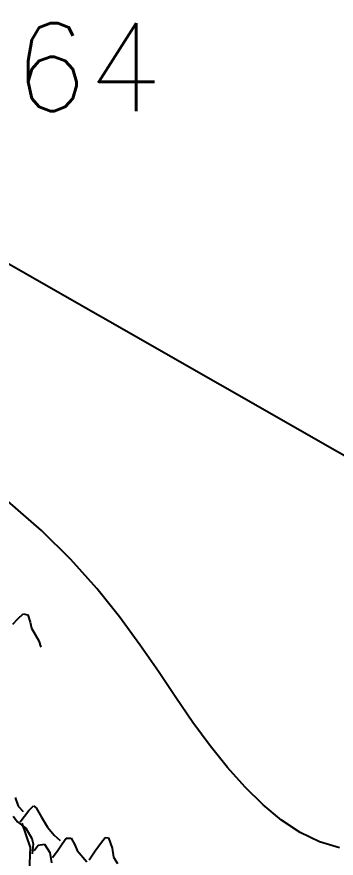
# Model space of a CAD drawing. Extents: x 524954 to 526204, y 9523489 to 9524010.
# Drawn here: x 525209.9 to 525213.54, y 9523693.88 to 9523703.47 of the extents above; entities that cross this region are included whole.
import ezdxf

# ---------------------------------------------------------------- set-up
doc = ezdxf.new("R2010")
doc.units = 0
doc.header["$PDMODE"] = 33
doc.header["$PDSIZE"] = 0.1
doc.linetypes.add('ACAD_ISO12W100', pattern=[21, 12, -3, 0, -3, 0, -3])
for name, color, linetype in [('Arbre', 34, 'ACAD_ISO12W100'), ('Cloture', 7, 'Continuous'), ('CN_01_00', 3, 'Continuous'), ('TopoAlt', 3, 'Continuous'), ('TOPOJIS', 7, 'Continuous')]:
    doc.layers.add(name, color=color, linetype=linetype)
doc.styles.add('Simplex 1.0', font='Simplex.shx', dxfattribs={"width": 0.99, "height": 1})
doc.linetypes.add('LIMITE1', pattern='A,6.35,-2.54,[133,ltypeshp.shx,S=2.54,R=0,X=-2.54,Y=0],-2.54,25.4', length=36.83)

# ---------------------------------------------------------------- blocks, each defined once
blk = doc.blocks.new('TCPOINT M')
at = {"color": 0}
blk.add_point((0, 0), dxfattribs=at)
at = {"layer": 'TopoAlt', "style": 'Simplex 1.0', "width": 0.99}
blk.add_attdef('ALT', (0.15, 0.15), '', height=1, dxfattribs=at)
blk = doc.blocks.new('v088')
at = {"linetype": 'Continuous'}
for p, q in [((0.1184, 12.2906), (0.1522, 12.1952)), ((0.1522, 12.1952), (0.2074, 12.1313)), ((0.2717, 12.1435), (0.3242, 12.1966)), ((0.3242, 12.1966), (0.3557, 12.1751)), ((0.3557, 12.1751), (0.415, 12.0689)), ((0.1746, 12.0155), (0.2717, 12.1435)), ((0.0922, 12.0781), (0.1437, 12.0135)), ((0.1437, 12.0135), (0.2395, 11.9416)), ((0.2897, 11.7219), (0.1969, 11.9998)), ((0.415, 12.0689), (0.4841, 11.9528)), ((0.2395, 11.9416), (0.3048, 11.8248)), ((0.4841, 11.9528), (0.5601, 11.8616)), ((0.3048, 11.8248), (0.32, 11.7651)), ((0.5601, 11.8616), (0.6304, 11.8005)), ((0.6527, 11.7656), (0.6994, 11.8293)), ((0.6994, 11.8293), (0.7544, 11.828)), ((0.7544, 11.828), (0.796, 11.7537)), ((1.0886, 11.7676), (1.1424, 11.8368)), ((1.1424, 11.8368), (1.1809, 11.833)), ((1.1809, 11.833), (1.2232, 11.7138)), ((0.2697, 11.1929), (0.2897, 11.7219)), ((0.32, 11.7651), (0.3106, 11.6498)), ((0.3344, 11.6895), (0.378, 11.7487)), ((0.378, 11.7487), (0.4498, 11.7623)), ((0.4498, 11.7623), (0.5114, 11.6644)), ((0.6075, 11.6944), (0.6527, 11.7656)), ((0.796, 11.7537), (0.824, 11.6885)), ((1.027, 11.683), (1.0886, 11.7676)), ((1.2232, 11.7138), (1.2386, 11.6137)), ((0.5114, 11.6644), (0.5299, 11.5465)), ((0.5418, 11.6075), (0.6075, 11.6944)), ((0.824, 11.6885), (0.9344, 11.5607)), ((0.9578, 11.583), (1.027, 11.683)), ((1.2386, 11.6137), (1.2809, 11.5407)), ((3.1888, 5.6035), (3.2465, 5.665)), ((3.2465, 5.665), (3.3042, 5.7189)), ((3.3042, 5.7189), (3.3581, 5.7073)), ((3.3581, 5.7073), (3.385, 5.6266)), ((3.385, 5.6266), (3.4004, 5.5573)), ((3.4004, 5.5573), (3.485, 5.4112)), ((3.485, 5.4112), (3.5081, 5.3419))]:
    blk.add_line(p, q, dxfattribs=at)

msp = doc.modelspace()

# ---------------------------------------------------------------- linework, layer by layer
at = {"layer": 'Cloture', "linetype": 'LIMITE1', "ltscale": 0.1, "flags": 128}
msp.add_lwpolyline([(525214.8922, 9523697.7495), (525206.8403, 9523702.3468), (525207.5435, 9523706.1641), (525210.8014, 9523716.7575), (525212.0862, 9523718.2731), (525222.4369, 9523726.7927), (525228.2804, 9523713.4144)], dxfattribs=at)
at = {"layer": 'CN_01_00', "elevation": 271, "flags": 128}
msp.add_lwpolyline([(525213.5767, 9523694.001), (525213.351, 9523694.0701), (525213.1314, 9523694.1767), (525212.9173, 9523694.3178), (525212.708, 9523694.4902), (525212.5031, 9523694.6908), (525212.3019, 9523694.9165), (525212.104, 9523695.1641), (525211.9087, 9523695.4305), (525211.7144, 9523695.7128), (525211.5148, 9523696.0087), (525211.3029, 9523696.3161), (525211.0712, 9523696.6328), (525210.8125, 9523696.9567), (525210.5196, 9523697.2857), (525210.1852, 9523697.6177), (525209.802, 9523697.9506)], dxfattribs=at)

# ---------------------------------------------------------------- block references
at = {"layer": 'Arbre'}
for p in [(525206.6693, 9523690.9469), (525209.767, 9523682.2824)]:
    msp.add_blockref('v088', p, dxfattribs=at)
at = {"layer": 'TOPOJIS'}
ref = msp.add_blockref('TCPOINT M', (525206.8403, 9523702.3468, 271.64), dxfattribs=at)
ref.add_attrib('ALT', '271.64', (525206.8903, 9523702.3968, 271.64), dxfattribs={"layer": 'TopoAlt', "height": 1, "style": 'Simplex 1.0', "width": 0.99})

doc.saveas('drawing.dxf')
